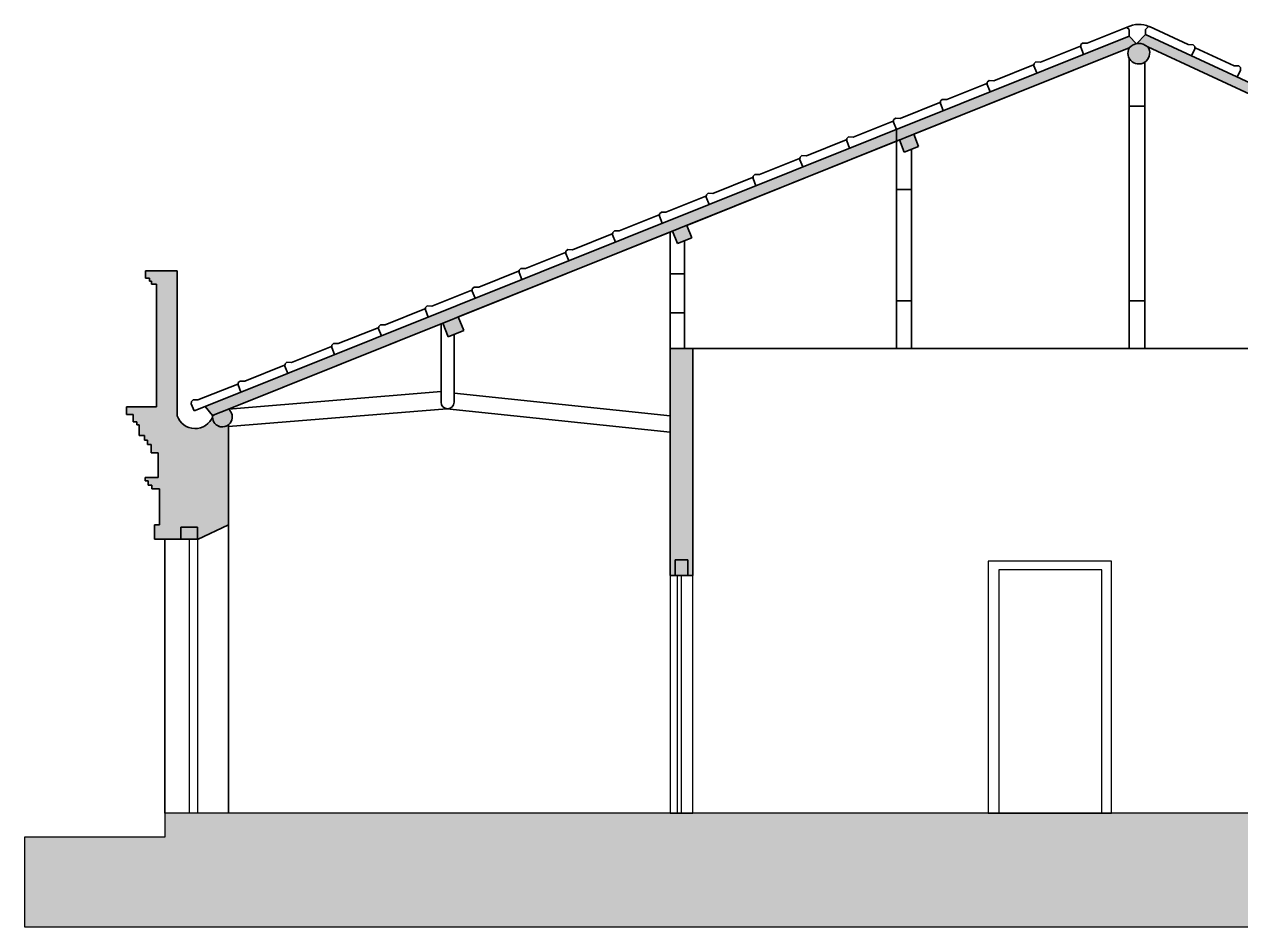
# Model space of a CAD drawing. Header units: millimetres. Extents: x -80011 to -57758, y -11017 to -3441.
# Drawn here: x -80011 to -69803, y -11017 to -3441 of the extents above; entities that cross this region are included whole.
import ezdxf

# ---------------------------------------------------------------- set-up
doc = ezdxf.new("R2010")
doc.units = ezdxf.units.MM
for name, color, linetype, lineweight in [('A-ALV-___-___-EXI', 250, 'Continuous', 35), ('A-BAS-___-___-EXI', 250, 'Continuous', 25), ('A-COB-___-___-EXI', 250, 'Continuous', 35), ('A-POR-___-___-EXI', 250, 'Continuous', 25)]:
    doc.layers.add(name, color=color, linetype=linetype, lineweight=lineweight)

msp = doc.modelspace()

# ---------------------------------------------------------------- hatches: boundary and pattern name
at = {"layer": 'A-ALV-___-___-EXI'}
h = msp.add_hatch(color=11, dxfattribs=at)
h.paths.add_polyline_path([(-59333, -10547), (-59193, -10547), (-59193, -8007), (-59373, -8007), (-59373, -10547)])
h.paths.add_polyline_path([(-69154, -10065), (-68949, -10065), (-68949, -6164), (-69154, -6164), (-69154, -7229)])
h.paths.add_polyline_path([(-74443, -8068), (-74401, -8068), (-74401, -6164), (-74591, -6164), (-74591, -8068), (-74548, -8068), (-74548, -7938), (-74443, -7938)])
h.paths.add_polyline_path([(-63511, -7990), (-63471, -7990), (-63471, -6926), (-63633, -6851), (-63633, -6976), (-63879, -6976), (-63879, -7795), (-63646, -7990), (-63646, -7847), (-63511, -7847)])
h.paths.add_polyline_path([(-78558, -7765), (-78298, -7644), (-78299, -6803), (-78314, -6813), (-78333, -6819), (-78355, -6820), (-78371, -6818), (-78393, -6807), (-78405, -6799), (-78418, -6782), (-78427, -6765), (-78431, -6745), (-78431, -6735), (-78445, -6763), (-78471, -6793), (-78503, -6816), (-78539, -6830), (-78578, -6835), (-78617, -6830), (-78654, -6816), (-78686, -6793), (-78711, -6763), (-78728, -6728), (-78728, -5512), (-78993, -5512), (-78993, -5572), (-78961, -5572), (-78961, -5597), (-78943, -5597), (-78943, -5622), (-78903, -5622), (-78903, -6653), (-79153, -6653), (-79153, -6718), (-79098, -6718), (-79098, -6778), (-79068, -6778), (-79068, -6803), (-79048, -6803), (-79048, -6893), (-79003, -6893), (-79003, -6933), (-78978, -6933), (-78978, -6968), (-78948, -6968), (-78948, -7038), (-78888, -7038), (-78888, -7245), (-78997, -7245), (-78997, -7275), (-78972, -7275), (-78972, -7310), (-78942, -7310), (-78942, -7340), (-78878, -7340), (-78878, -7643), (-78918, -7643), (-78918, -7763), (-78698, -7763), (-78698, -7663), (-78558, -7663), (-78558, -7763)])
at = {"layer": 'A-BAS-___-___-EXI', "true_color": 0xcb9898}
msp.add_hatch(color=253, dxfattribs=at).paths.add_polyline_path([(-59193, -11017), (-57758, -11017), (-57758, -10847), (-58893, -10847), (-58893, -10685), (-59193, -10685), (-59193, -10547), (-62882, -10547), (-62882, -10387), (-63165, -10387), (-63165, -10227), (-63471, -10227), (-63471, -10065), (-78833, -10065), (-78833, -10265), (-80011, -10265), (-80011, -11017), (-59373, -11017)])
at = {"layer": 'A-COB-___-___-EXI', "true_color": 0xc19a82}
h = msp.add_hatch(color=33, dxfattribs=at)
h.paths.add_polyline_path([(-74443, -8068), (-74443, -7938), (-74548, -7938), (-74548, -8068)])
h.paths.add_polyline_path([(-59226, -8007), (-59226, -7942), (-59333, -7942), (-59333, -8007)])
h.paths.add_polyline_path([(-63511, -7990), (-63511, -7847), (-63646, -7847), (-63646, -7990)])
h.paths.add_polyline_path([(-78558, -7763), (-78558, -7663), (-78698, -7663), (-78698, -7763)])
h.paths.add_polyline_path([(-63295, -7008), (-63230, -6943), (-70601, -3528), (-70676, -3604), (-70740, -3540), (-78493, -6650), (-78431, -6725), (-78431, -6745), (-78427, -6765), (-78418, -6784), (-78404, -6799), (-78388, -6811), (-78368, -6818), (-78348, -6820), (-78328, -6818), (-78309, -6810), (-78292, -6798), (-78279, -6782), (-78270, -6764), (-78266, -6744), (-78267, -6723), (-78273, -6704), (-78284, -6686), (-78299, -6672), (-76499, -5950), (-76453, -6064), (-76324, -6013), (-76370, -5898), (-74572, -5177), (-74530, -5281), (-74410, -5233), (-74452, -5129), (-72666, -4412), (-72626, -4514), (-72506, -4466), (-72546, -4364), (-70738, -3639), (-70747, -3660), (-70750, -3683), (-70747, -3706), (-70739, -3727), (-70725, -3745), (-70708, -3760), (-70687, -3770), (-70665, -3775), (-70642, -3774), (-70620, -3767), (-70601, -3755), (-70585, -3738), (-70574, -3719), (-70568, -3696), (-70567, -3674), (-70572, -3651), (-70583, -3631), (-68441, -4623), (-68492, -4732), (-68365, -4791), (-68314, -4682), (-66100, -5708), (-66151, -5817), (-66024, -5876), (-65973, -5767), (-63751, -6797), (-63751, -6976), (-63633, -6976), (-63633, -6851)])

# ---------------------------------------------------------------- linework, layer by layer
at = {"layer": 'A-ALV-___-___-EXI'}
for p, q in [((-78728, -5512), (-78993, -5512)), ((-78993, -5512), (-78993, -5572)), ((-78728, -6728), (-78728, -5512)), ((-78993, -5572), (-78961, -5572)), ((-78961, -5572), (-78961, -5597)), ((-78961, -5597), (-78943, -5597)), ((-78943, -5597), (-78943, -5622)), ((-78943, -5622), (-78903, -5622)), ((-78903, -5622), (-78903, -6653)), ((-74591, -8068), (-74591, -6164)), ((-74401, -8068), (-74401, -6164)), ((-78903, -6653), (-79153, -6653)), ((-79153, -6653), (-79153, -6718)), ((-79153, -6718), (-79098, -6718)), ((-79098, -6718), (-79098, -6778)), ((-79098, -6778), (-79068, -6778)), ((-79068, -6778), (-79068, -6803)), ((-79068, -6803), (-79048, -6803)), ((-79048, -6803), (-79048, -6893)), ((-78298, -6803), (-78298, -7644)), ((-79048, -6893), (-79003, -6893)), ((-79003, -6893), (-79003, -6933)), ((-79003, -6933), (-78978, -6933)), ((-78978, -6933), (-78978, -6968)), ((-78978, -6968), (-78948, -6968)), ((-78948, -6968), (-78948, -7038)), ((-78948, -7038), (-78888, -7038)), ((-78888, -7038), (-78888, -7245)), ((-78888, -7245), (-78997, -7245)), ((-78997, -7245), (-78997, -7275)), ((-78997, -7275), (-78972, -7275)), ((-78972, -7275), (-78972, -7310)), ((-78972, -7310), (-78942, -7310)), ((-78942, -7310), (-78942, -7340)), ((-78942, -7340), (-78878, -7340)), ((-78878, -7340), (-78878, -7643)), ((-78878, -7643), (-78918, -7643)), ((-78918, -7643), (-78918, -7763)), ((-78298, -7644), (-78558, -7765)), ((-78298, -10065), (-78298, -7644)), ((-78918, -7763), (-78698, -7763)), ((-78833, -7765), (-78833, -10065))]:
    msp.add_line(p, q, dxfattribs=at)
msp.add_arc((-78578, -6676), 159, 198.8655, 338.5892, dxfattribs=at)
at = {"layer": 'A-BAS-___-___-EXI'}
for p, q in [((-69154, -10065), (-78833, -10065)), ((-78833, -10065), (-78833, -10265)), ((-78833, -10265), (-80011, -10265)), ((-80011, -10265), (-80011, -11017)), ((-80011, -11017), (-57758, -11017))]:
    msp.add_line(p, q, dxfattribs=at)
at = {"layer": 'A-COB-___-___-EXI'}
for p, q in [((-70755, -3466), (-71090, -3600)), ((-70740, -3484), (-70758, -3467)), ((-70575, -3458), (-70601, -3484)), ((-70243, -3612), (-70569, -3461)), ((-78493, -6650), (-70740, -3540)), ((-70740, -3540), (-70740, -3484)), ((-70676, -3604), (-70740, -3540)), ((-70601, -3528), (-70676, -3604)), ((-70601, -3484), (-70601, -3528)), ((-70601, -3528), (-63230, -6943)), ((-78299, -6672), (-70738, -3639)), ((-72546, -4364), (-70738, -3639)), ((-71148, -3624), (-71482, -3758)), ((-71144, -3612), (-71145, -3632)), ((-71145, -3632), (-71121, -3693)), ((-71130, -3599), (-71144, -3612)), ((-71090, -3600), (-71130, -3599)), ((-70583, -3631), (-68441, -4623)), ((-70203, -3613), (-70243, -3612)), ((-70217, -3706), (-70189, -3647)), ((-70189, -3627), (-70203, -3613)), ((-70189, -3647), (-70189, -3627)), ((-70185, -3639), (-69859, -3790)), ((-71537, -3770), (-71538, -3790)), ((-71522, -3756), (-71537, -3770)), ((-71482, -3758), (-71522, -3756)), ((-70740, -3725), (-70740, -6164)), ((-70608, -3760), (-70608, -6164)), ((-71541, -3781), (-71875, -3915)), ((-71538, -3790), (-71514, -3850)), ((-69859, -3790), (-69819, -3791)), ((-69805, -3825), (-69832, -3884)), ((-69819, -3791), (-69805, -3805)), ((-69805, -3805), (-69805, -3825)), ((-71934, -3939), (-72268, -4073)), ((-71930, -3928), (-71931, -3948)), ((-71931, -3948), (-71906, -4008)), ((-71915, -3914), (-71930, -3928)), ((-71875, -3915), (-71915, -3914)), ((-72308, -4072), (-72323, -4085)), ((-72268, -4073), (-72308, -4072)), ((-72327, -4097), (-72661, -4231)), ((-72323, -4085), (-72323, -4105)), ((-72323, -4105), (-72299, -4165)), ((-70608, -4129), (-70740, -4129)), ((-72720, -4254), (-73054, -4388)), ((-72701, -4229), (-72716, -4243)), ((-72716, -4243), (-72716, -4263)), ((-72716, -4263), (-72692, -4323)), ((-72661, -4231), (-72701, -4229)), ((-73094, -4387), (-73109, -4401)), ((-73054, -4388), (-73094, -4387)), ((-72692, -4323), (-72692, -6164)), ((-72506, -4466), (-72546, -4364)), ((-74452, -5129), (-72666, -4412)), ((-73113, -4412), (-73447, -4546)), ((-73109, -4401), (-73109, -4420)), ((-73109, -4420), (-73085, -4481)), ((-72666, -4412), (-72626, -4514)), ((-72626, -4514), (-72506, -4466)), ((-72566, -4490), (-72566, -6164)), ((-73506, -4569), (-73840, -4703)), ((-73501, -4558), (-73502, -4578)), ((-73502, -4578), (-73478, -4638)), ((-73487, -4544), (-73501, -4558)), ((-73447, -4546), (-73487, -4544)), ((-73899, -4727), (-74233, -4861)), ((-73894, -4716), (-73895, -4736)), ((-73895, -4736), (-73871, -4796)), ((-73880, -4702), (-73894, -4716)), ((-73840, -4703), (-73880, -4702)), ((-74291, -4885), (-74626, -5019)), ((-74287, -4873), (-74288, -4893)), ((-74288, -4893), (-74264, -4953)), ((-74273, -4860), (-74287, -4873)), ((-74233, -4861), (-74273, -4860)), ((-72566, -4829), (-72692, -4829)), ((-74684, -5042), (-75018, -5176)), ((-74680, -5031), (-74681, -5051)), ((-74681, -5051), (-74657, -5111)), ((-74665, -5017), (-74680, -5031)), ((-74626, -5019), (-74665, -5017)), ((-76370, -5898), (-74572, -5177)), ((-75077, -5200), (-75411, -5334)), ((-75073, -5189), (-75074, -5209)), ((-75058, -5175), (-75073, -5189)), ((-75018, -5176), (-75058, -5175)), ((-74591, -6164), (-74591, -5185)), ((-74572, -5177), (-74530, -5281)), ((-74410, -5233), (-74452, -5129)), ((-75074, -5209), (-75050, -5269)), ((-74530, -5281), (-74410, -5233)), ((-74470, -5257), (-74470, -6164)), ((-75470, -5357), (-75804, -5491)), ((-75466, -5346), (-75467, -5366)), ((-75467, -5366), (-75442, -5426)), ((-75451, -5332), (-75466, -5346)), ((-75411, -5334), (-75451, -5332)), ((-75844, -5490), (-75859, -5504)), ((-75859, -5504), (-75859, -5524)), ((-75804, -5491), (-75844, -5490)), ((-75863, -5515), (-76197, -5649)), ((-75859, -5524), (-75835, -5584)), ((-74470, -5536), (-74591, -5536)), ((-76256, -5673), (-76590, -5807)), ((-76237, -5648), (-76252, -5661)), ((-76252, -5661), (-76252, -5681)), ((-76252, -5681), (-76228, -5741)), ((-76197, -5649), (-76237, -5648)), ((-76630, -5805), (-76644, -5819)), ((-76590, -5807), (-76630, -5805)), ((-72566, -5764), (-72692, -5764)), ((-70608, -5764), (-70740, -5764)), ((-76649, -5830), (-76983, -5964)), ((-76644, -5819), (-76645, -5839)), ((-76645, -5839), (-76621, -5899)), ((-76324, -6013), (-76370, -5898)), ((-74470, -5864), (-74591, -5864)), ((-78299, -6672), (-76499, -5950)), ((-77042, -5988), (-77376, -6122)), ((-77037, -5977), (-77038, -5997)), ((-77038, -5997), (-77014, -6057)), ((-77023, -5963), (-77037, -5977)), ((-76983, -5964), (-77023, -5963)), ((-76514, -5956), (-76514, -6614)), ((-76499, -5950), (-76453, -6064)), ((-76453, -6064), (-76324, -6013)), ((-77416, -6120), (-77430, -6134)), ((-77376, -6122), (-77416, -6120)), ((-76404, -6614), (-76404, -6039)), ((-77434, -6145), (-77769, -6279)), ((-77430, -6134), (-77431, -6154)), ((-77431, -6154), (-77407, -6214)), ((-74401, -6164), (-74591, -6164)), ((-74401, -6164), (-65117, -6164)), ((-77827, -6303), (-78161, -6437)), ((-77823, -6292), (-77824, -6312)), ((-77824, -6312), (-77800, -6372)), ((-77809, -6278), (-77823, -6292)), ((-77769, -6279), (-77809, -6278)), ((-78554, -6595), (-78220, -6461)), ((-76514, -6525), (-78299, -6672)), ((-78216, -6449), (-78217, -6469)), ((-78217, -6469), (-78193, -6529)), ((-78201, -6436), (-78216, -6449)), ((-78161, -6437), (-78201, -6436)), ((-78610, -6627), (-78609, -6607)), ((-78585, -6687), (-78610, -6627)), ((-78609, -6607), (-78594, -6593)), ((-78594, -6593), (-78554, -6595)), ((-74591, -6727), (-76404, -6537)), ((-78493, -6650), (-78585, -6687)), ((-78431, -6725), (-78493, -6650)), ((-78416, -6719), (-78431, -6725)), ((-78426, -6723), (-78299, -6672)), ((-78398, -6712), (-78426, -6723)), ((-76464, -6668), (-78298, -6819)), ((-74591, -6864), (-76464, -6668)), ((-78558, -7663), (-78698, -7663)), ((-78698, -7663), (-78698, -7763)), ((-78558, -7763), (-78558, -7663)), ((-78698, -7763), (-78558, -7763)), ((-78558, -7763), (-78558, -7765)), ((-74443, -7938), (-74548, -7938)), ((-74548, -7938), (-74548, -8068)), ((-74443, -8068), (-74443, -7938)), ((-74548, -8068), (-74591, -8068)), ((-74401, -8068), (-74591, -8068)), ((-74548, -8068), (-74443, -8068)), ((-74443, -8068), (-74401, -8068))]:
    msp.add_line(p, q, dxfattribs=at)
for centre, radius, start, end in [((-70657, -3650), 208, 65.1419, 118.1951), ((-70658, -3683), 91.5, 150.9419, 34.8204), ((-70657, -3710), 108, 46.976, 138.7863), ((-76459, -6614), 55, 180, 0), ((-78349, -6738), 82.8, 171.0853, 52.631), ((-78349, -6741), 80.3, 236.5528, 240), ((-78349, -6741), 80.3, 243.2539, 298.6803), ((-78349, -6741), 80.3, 302.8416, 308.9849)]:
    msp.add_arc(centre, radius, start, end, dxfattribs=at)
at = {"layer": 'A-POR-___-___-EXI'}
for p, q in [((-78628, -7763), (-78628, -10063)), ((-78558, -7765), (-78558, -10065)), ((-71923, -7947), (-71923, -10065)), ((-70888, -7947), (-71923, -7947)), ((-70888, -10065), (-70888, -7947)), ((-71833, -8022), (-71833, -10065)), ((-70968, -8022), (-71833, -8022)), ((-70968, -10065), (-70968, -8022)), ((-74591, -8068), (-74591, -10065)), ((-74531, -8068), (-74531, -10065)), ((-74496, -10065), (-74496, -8068)), ((-74401, -10065), (-74401, -8068)), ((-74591, -10065), (-74401, -10065)), ((-71923, -10065), (-70888, -10065)), ((-71833, -10065), (-70968, -10065))]:
    msp.add_line(p, q, dxfattribs=at)

doc.saveas('drawing.dxf')
